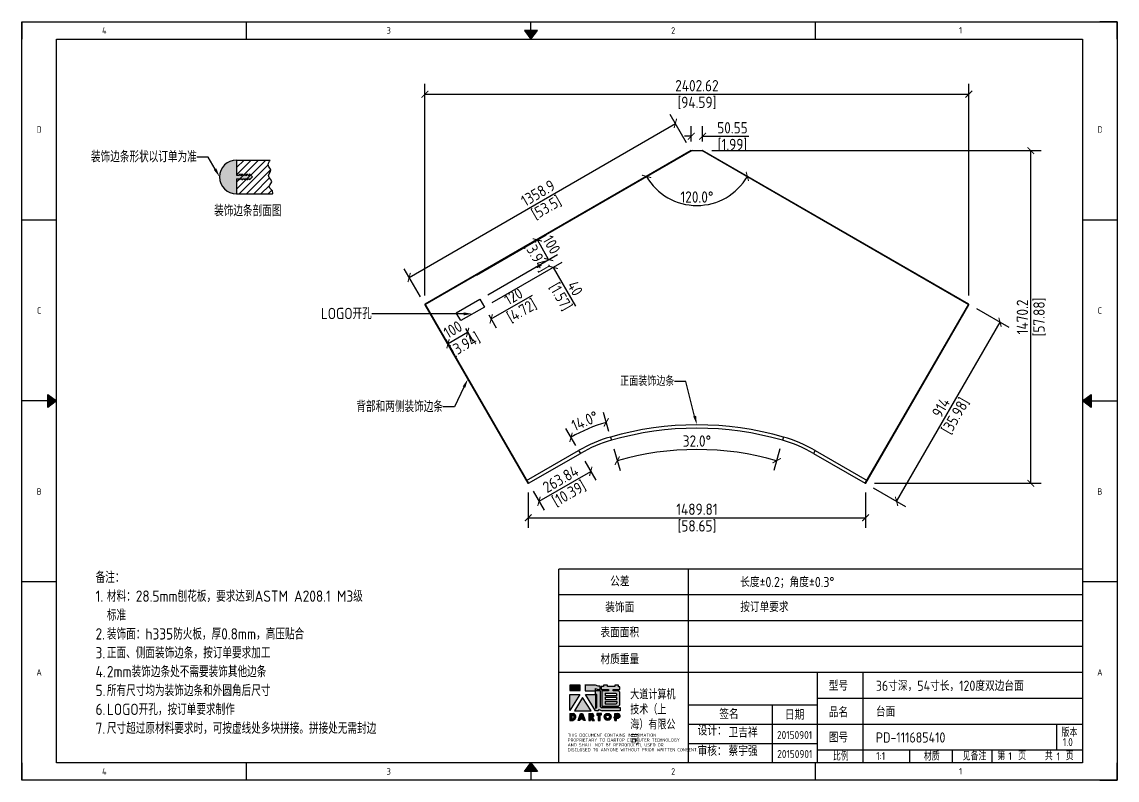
# Model space of a CAD drawing. Header units: millimetres. Extents: x 334 to 23266, y -22310 to 9660.
# Drawn here: x 8689 to 13527, y -5086 to -1735 of the extents above; entities that cross this region are included whole.
import ezdxf
from ezdxf import colors
from ezdxf.entities.mleader import LeaderData, LeaderLine
from ezdxf.enums import TextEntityAlignment as Align
from ezdxf.math import Vec2, Vec3

# ---------------------------------------------------------------- set-up
doc = ezdxf.new("R2010")
doc.units = ezdxf.units.MM
doc.header["$MEASUREMENT"] = 0
doc.layers.get('Defpoints').update_dxf_attribs({"color": 252})
for name, color, linetype in [('DIM', 2, 'Continuous'), ('Remark', 255, 'Continuous'), ('TITLEBLOCK', 255, 'Continuous'), ('WORKSURFACE', 7, 'Continuous')]:
    doc.layers.add(name, color=color, linetype=linetype)
doc.styles.add('Dartop Text Style', font='gbenor.shx', dxfattribs={"bigfont": 'gbcbig.shx'})
doc.dimstyles.new('Dartop DIM Style', dxfattribs={"dimscale": 20, "dimtxt": 2.5, "dimasz": 1.5, "dimexe": 2.25, "dimexo": 2, "dimtad": 1, "dimdsep": 46, "dimtxsty": 'Dartop Text Style', "dimblk": 'ARCHTICK', "dimcen": 0.09, "dimadec": 1, "dimazin": 0, "dimtfac": 1, "dimtofl": 0, "dimtmove": 0, "dimatfit": 1, "dimfxl": 1, "dimtolj": 1, "dimtzin": 0, "dimarcsym": 0})

# ---------------------------------------------------------------- blocks, each defined once
blk = doc.blocks.new('*U5')
at = {"color": 254, "linetype": 'Continuous', "extrusion": (0, 0, -1)}
for points in [[(-17, 0.333), (-16.812, 0.25), (-17, 0.5)], [(-17, 0.333), (-17.188, 0.25), (-16.812, 0.25)], [(-17, 0.333), (-17, 0.5), (-17.188, 0.25)]]:
    blk.add_solid(points, dxfattribs=at)
blk = doc.blocks.new('*U4')
at = {"color": 254, "linetype": 'Continuous', "extrusion": (0, 0, -1)}
for points in [[(-33.167, 11), (-33, 11), (-33.25, 11.188)], [(-33.167, 11), (-33.25, 11.188), (-33.25, 10.812)], [(-33.167, 11), (-33.25, 10.812), (-33, 11)]]:
    blk.add_solid(points, dxfattribs=at)
blk = doc.blocks.new('*U6')
at = {"color": 254, "linetype": 'Continuous'}
for points in [[(17, 21.667), (17.188, 21.75), (16.812, 21.75)], [(17, 21.667), (16.812, 21.75), (17, 21.5)], [(17, 21.667), (17, 21.5), (17.188, 21.75)]]:
    blk.add_solid(points, dxfattribs=at)
blk = doc.blocks.new('*U3')
at = {"color": 254, "linetype": 'Continuous', "extrusion": (0, 0, -1)}
for points in [[(-0.833, 11), (-0.75, 10.812), (-0.75, 11.188)], [(-0.833, 11), (-0.75, 11.188), (-1, 11)], [(-0.833, 11), (-1, 11), (-0.75, 10.812)]]:
    blk.add_solid(points, dxfattribs=at)
blk = doc.blocks.new('dadao')
for p, q in [((48, 19.2), (44.9, 10.4)), ((44.9, 10.4), (51.2, 10.4)), ((51.2, 10.4), (48, 19.2))]:
    blk.add_line(p, q)
for points in [[(41.8, 121.6), (41.8, 143.7), (-0.4, 143.7), (-0.4, 121.6), (41.8, 121.6)], [(104.8, 122), (104.8, 130.3), (114.1, 126.3), (124.2, 126.3), (124.2, 139.6), (115.9, 139.6), (105.1, 143.9), (61.5, 143.9)], [(61.7, 144), (61.7, 121.3), (103.9, 121.3)], [(113.4, 38.7), (105.1, 38.7), (63, 106.5), (103.9, 106.5), (103.9, 120.9), (103.9, 121.3)], [(109.7, 53.6), (109.7, 106.2), (104.3, 106.2), (104.3, 50.4), (106.6, 50.4)], [(144.6, 94.4), (144.6, 84.8), (192, 84.8), (192, 94.1), (144.9, 94.1)], [(120.2, 45), (119.5, 45), (119.5, 44.6)], [(0, 28), (0, 0), (11.8, 0)], [(0.1, 28), (14, 28)], [(7.1, 21.8), (7.1, 6.1), (12, 6.1)], [(7.1, 21.8), (11.4, 21.8)], [(76.8, 28.2), (76.8, 0), (84.1, 0), (84.1, 11.1), (91.6, -0.1), (100.3, -0.1), (91.7, 11.1)], [(76.8, 28.2), (90.6, 28.2)], [(84, 22.7), (84, 15.3), (87.2, 15.3)], [(84, 22.7), (87.3, 22.7)], [(183.7, 0), (183.7, 9.6), (180.6, 9.6), (180.6, 14.9), (183.8, 14.9), (183.8, 28.1), (196.1, 28.1), (196.5, 28.1)], [(183.7, 0), (190.9, 0), (190.9, 9.6), (198.8, 9.6)], [(194.9, 22.3), (190.8, 22.3), (190.8, 15), (194.4, 15)]]:
    blk.add_lwpolyline(points)
blk.add_lwpolyline([(137.1, 144.2), (137.1, 137.9), (128.3, 137.9), (128.3, 126.5), (157.3, 126.5), (157.3, 121.5), (130.3, 121.5), (130.3, 57.5), (194.4, 57.5, 0.414214), (204.4, 67.5), (204.4, 111.3, 0.414214), (194.4, 121.3), (177.5, 121.3), (177.5, 126.3), (204.7, 126.3), (204.7, 137.7), (198.2, 137.7), (198.2, 143.9), (183.3, 143.9), (183.3, 138), (153, 138), (153, 144.2), (137.1, 144.2)], format="xyb", close=True)
for points in [[(-0.3, 106.2), (40.4, 106.2), (-0.3, 39.7), (-0.3, 106.2)], [(51.7, 94.1), (18.4, 39.3), (86.2, 39.3)], [(43.8, 28.2), (51.8, 28.2), (62.6, -0.1), (55, -0.1), (53.2, 5), (42.9, 5), (41.1, 0), (33.6, 0)], [(110, 28.1), (110, 21.9), (116, 21.9), (116, -0.1), (123.2, -0.1), (123.2, 22), (129.2, 22), (129.2, 28.1), (110, 28.1)]]:
    blk.add_lwpolyline(points, close=True)
for points in [[(104.8, 122), (123.4, 122), (123.4, 60, 0.414214), (131.4, 52), (204.8, 52), (204.8, 39.1), (131.7, 39.1)], [(144.3, 110.8), (144.3, 101.8), (192.3, 101.8), (192.3, 105.5, 0.414214), (187.3, 110.5), (144.3, 110.5)], [(144.6, 77), (144.6, 67.5), (187.6, 67.5, 0.414214), (192.6, 72.5), (192.6, 76.4), (144.6, 76.4)]]:
    blk.add_lwpolyline(points, format="xyb")
for radius in [14.5, 7.44]:
    blk.add_circle((154.2, 14.2), radius)
for centre, radius, start, end in [((99.2, 60.7), 12.6, 305.6399, 325.969), ((111.6, 46.7), 8.19, 282.9811, 347.6627), ((136, 61.7), 22.9, 226.7358, 259.3209), ((8.5, 13.9), 8.49, 294.2143, 69.7177), ((9.6, 14.2), 14.4, 278.6604, 72.3203), ((86.4, 19), 3.8, 282.527, 76.7196), ((88.6, 19.4), 8.95, 290.6073, 77.2124), ((193.7, 18.7), 3.8, 280.9891, 72.5513), ((195.7, 18.6), 9.51, 288.8959, 85.2442)]:
    blk.add_arc(centre, radius, start, end)
blk = doc.blocks.new('TitleBlock_Dartop')
for points in [[(2465.7, 419.1), (2420.2, 419.1), (2420.2, 395.3), (2465.7, 395.3)], [(2464.3, 378.7), (2420.3, 378.7), (2420.3, 306.9)], [(2476.5, 365.6), (2440.5, 306.4), (2513.7, 306.4)], [(2560.2, 294.3), (2539.4, 294.3), (2539.4, 287.7), (2545.9, 287.7), (2545.9, 263.9), (2553.7, 263.9), (2553.7, 287.7), (2560.2, 287.7)]]:
    blk.add_hatch(color=256).paths.add_polyline_path(points)
h = blk.add_hatch(color=256)
h.paths.add_polyline_path([(2533.8, 404.6), (2543.9, 400.3), (2554.8, 400.3), (2554.8, 414.7), (2545.8, 414.7), (2534.1, 419.3), (2487.3, 419.3), (2487.3, 395), (2532.8, 395), (2532.8, 394.5), (2532.8, 378.9), (2488.7, 378.9), (2534.1, 305.8), (2543.1, 305.8, 0.279375), (2549.7, 312.2), (2549.7, 312.5), (2550.5, 312.5, 0.143145), (2562.9, 306.2), (2641.8, 306.2), (2641.8, 320.1), (2562.5, 320.1, -0.414214), (2553.9, 328.7), (2553.9, 395.7), (2533.8, 395.7)])
h.paths.add_polyline_path([(2533.3, 378.6), (2539.1, 378.6), (2539.1, 321.8, -0.088936), (2535.7, 318.4), (2533.3, 318.4)], flags=16)
h = blk.add_hatch(color=256)
h.paths.add_polyline_path([(2641.7, 412.7), (2634.7, 412.7), (2634.7, 419.4), (2618.6, 419.4), (2618.6, 413), (2585.8, 413), (2585.8, 419.7), (2568.6, 419.7), (2568.6, 412.9), (2559.2, 412.9), (2559.2, 400.6), (2590.5, 400.6), (2590.5, 395.1), (2561.3, 395.1), (2561.3, 326.1), (2630.6, 326.1, 0.414214), (2641.4, 336.9), (2641.4, 384.2, 0.414214), (2630.6, 395), (2612.3, 395), (2612.3, 400.3), (2641.7, 400.3)])
h.paths.add_polyline_path([(2622.9, 383.3, -0.414214), (2628.3, 377.9), (2628.3, 373.9), (2576.5, 373.9), (2576.5, 383.3)], flags=16)
h.paths.add_polyline_path([(2628, 365.5), (2628, 355.5), (2576.8, 355.5), (2576.8, 365.5)], flags=16)
h.paths.add_polyline_path([(2628.7, 346.5), (2628.7, 342.2, -0.414214), (2623.3, 336.8), (2576.8, 336.8), (2576.8, 346.5)], flags=16)
h = blk.add_hatch(color=256)
h.paths.add_polyline_path([(2435.7, 294.1), (2420.6, 294.1), (2420.6, 264), (2433.3, 264, 0.793016)])
h.paths.add_polyline_path([(2433.6, 270.6), (2428.3, 270.6), (2428.3, 287.5), (2433, 287.5, -0.671361)], flags=16)
h = blk.add_hatch(color=256)
h.paths.add_polyline_path([(2476.6, 294.4), (2468, 294.4), (2456.9, 263.9), (2465.1, 263.9), (2467, 269.3), (2478, 269.3), (2480, 263.9), (2488.2, 263.9)])
h.paths.add_polyline_path([(2475.9, 275.1), (2469.1, 275.1), (2472.4, 284.7)], flags=16)
h = blk.add_hatch(color=256)
h.paths.add_polyline_path([(2518.4, 294.4), (2503.6, 294.4), (2503.6, 263.9), (2511.4, 263.9), (2511.4, 276), (2519.5, 263.8), (2529, 263.8), (2519.7, 275.9, 0.744055)])
h.paths.add_polyline_path([(2511.4, 280.5), (2511.4, 288.5), (2514.9, 288.5, -0.796809), (2514.8, 280.5)], flags=16)
h = blk.add_hatch(color=256)
h.paths.add_polyline_path([(2571.5, 279.3, 1), (2602.8, 279.3, 1)])
h.paths.add_polyline_path([(2595.2, 279.3, -1), (2579.1, 279.3, -1)], flags=16)
h = blk.add_hatch(color=256)
h.paths.add_polyline_path([(2632.8, 294.3), (2632.3, 294.3), (2619.1, 294.3), (2619.1, 280.1), (2615.6, 280.1), (2615.6, 274.3), (2619.1, 274.3), (2619.1, 264), (2626.8, 264), (2626.8, 274.4), (2635.3, 274.4, 0.812304)])
h.paths.add_polyline_path([(2626.7, 280.1), (2626.7, 288.1), (2631.1, 288.1, -0.778213), (2630.6, 280.1)], flags=16)
for p, q in [((0, 3350.4), (4761.2, 3350.4)), ((0, 3350.4), (0, 3274.2)), ((992.1, 3274.2), (992.1, 3350.4)), ((2248.5, 3312.3), (2248.5, 3350.4)), ((3504.9, 3274.2), (3504.9, 3350.4)), ((4837.4, 3350.4), (4761.2, 3350.4)), ((4837.4, 3274.2), (4837.4, 3350.4)), ((0, 76.1), (0, 3274.2)), ((152.3, 76.1), (152.3, 3274.2)), ((152.3, 3274.2), (4685.1, 3274.2)), ((4685.1, 3274.2), (4685.1, 76.1)), ((4837.4, 3274.2), (4837.4, 76.1)), ((152.3, 2474.7), (0, 2474.7)), ((4837.4, 2474.7), (4685.1, 2474.7)), ((114.2, 1675.2), (0, 1675.2)), ((4723.2, 1675.2), (4837.4, 1675.2)), ((2372.2, 76.1), (2372.2, 932.8)), ((4685.1, 932.8), (2372.2, 932.8)), ((2943.3, 932.8), (2943.3, 76.1)), ((152.3, 875.7), (0, 875.7)), ((4837.4, 875.7), (4685.1, 875.7)), ((4685.1, 818.6), (2372.2, 818.6)), ((4685.1, 704.3), (2372.2, 704.3)), ((4685.1, 590.1), (2372.2, 590.1)), ((4685.1, 475.9), (2372.2, 475.9)), ((3514.4, 76.1), (3514.4, 475.9)), ((3715.3, 133.3), (3715.3, 475.9)), ((3514.4, 361.7), (4685.1, 361.7)), ((2943.3, 333.1), (3514.4, 333.1)), ((3314.5, 333.1), (3314.5, 76.1)), ((2943.3, 247.5), (4685.1, 247.5)), ((4570.9, 133.3), (4570.9, 247.5)), ((2943.3, 161.8), (3514.4, 161.8)), ((3514.4, 133.3), (4685.1, 133.3)), ((3715.3, 76.1), (3715.3, 133.3)), ((3922.4, 76.1), (3922.4, 133.3)), ((4110.6, 76.1), (4110.6, 133.3)), ((4285.3, 76.1), (4285.3, 133.3)), ((0, 76.1), (0, 0)), ((4685.1, 76.1), (152.3, 76.1)), ((992.1, 0), (992.1, 76.1)), ((3504.9, 0), (3504.9, 76.1)), ((4837.4, 0), (4837.4, 76.1)), ((4761.2, 0), (0, 0)), ((2248.5, 38.1), (2248.5, 0)), ((4761.2, 0), (4837.4, 0))]:
    blk.add_line(p, q)
for points in [[(0, 3350.4), (4837.4, 3350.4), (4837.4, 0), (0, 0)], [(2248.5, 3274.2), (2277, 3312.3), (2219.9, 3312.3), (2248.5, 3274.2)], [(152.3, 1675.2), (114.2, 1646.6), (114.2, 1703.7), (152.3, 1675.2)], [(4685.1, 1675.2), (4723.2, 1703.7), (4723.2, 1646.6), (4685.1, 1675.2)], [(2248.5, 76.1), (2277, 38.1), (2219.9, 38.1), (2248.5, 76.1)]]:
    blk.add_lwpolyline(points, close=True)
for name, p, xscale, yscale, zscale in [('*U6', (-340.4, 0), 152.2888407109637, 152.2888407109637, 152.2888407109637), ('*U3', (0, 0), 152.2888407109637, 152.2888407109637, 152.2888407109637), ('*U4', (-340.4, 0), 152.2888407109637, 152.2888407109637, 152.2888407109637), ('dadao', (2420.6, 264), 1.079866324957078, 1.079866324957078, 1.079866324957078), ('*U5', (-340.4, 0), 152.2888407109637, 152.2888407109637, 152.2888407109637)]:
    blk.add_blockref(name, p, dxfattribs=dict(xscale=xscale, yscale=yscale, zscale=zscale))
at = {"style": 'Dartop Text Style'}
for s, height, p in [('4', 28.6, (363.9, 3312.3)), ('3', 28.6, (1620.3, 3312.3)), ('2', 28.6, (2876.7, 3312.3)), ('1', 28.6, (4146.1, 3313.2)), ('D', 28.6, (76.1, 2874.5)), ('D', 28.6, (4761.2, 2874.5)), ('C', 28.6, (76.1, 2074.9)), ('C', 28.6, (4761.2, 2074.9)), ('B', 28.6, (76.1, 1275.4)), ('B', 28.6, (4761.2, 1275.4)), ('公差', 45, (2640.8, 878.3)), ('装饰面', 45, (2640.8, 764.4)), ('表面面积', 45, (2640.8, 652.7)), ('材质重量', 45, (2640.8, 534.5)), ('A', 28.6, (76.1, 475.9)), ('A', 28.6, (4761.2, 475.9)), ('型号', 45, (3606.7, 417.8)), ('签名', 45, (3123.1, 292.2)), ('日期', 45, (3413, 289.3)), ('品名', 45, (3606.7, 300.5)), ('图号', 45, (3606.7, 188.9)), ('版本', 35, (4626.9, 209.6)), ('比例', 35, (3617, 104.1)), ('材质', 35, (4018.6, 104.1)), ('第   页', 35, (4372, 106.5)), ('共   页', 35, (4581.8, 105.6)), ('4', 28.6, (363.9, 38.1)), ('3', 28.6, (1620.3, 38.1)), ('2', 28.6, (2876.7, 38.1)), ('1', 28.6, (4146.1, 39))]:
    blk.add_text(s, height=height, dxfattribs=at).set_placement(p, align=Align.MIDDLE_CENTER)
for s, height, p in [('设计：', 45, (2984.8, 197)), ('THIS DOCUMENT CONTAINS INFORMATION', 14.277, (2410.7, 191.4)), ('AND SHALL NOT BE REPRODUCED, USED OR', 14.277, (2410.7, 148.5)), ('PROPRIETARY TO DARTOP COMPUTER TECHNOLOGY', 14.277, (2410.7, 169.9)), ('审核：', 45, (2984.4, 107)), ('DISCLOSED TO ANYONE WITHOUT PRIOR WRITTEN CONSENT.', 14.277, (2410.7, 127.1))]:
    blk.add_text(s, height=height, dxfattribs=at).set_placement(p)
at = {"insert": (2686.8, 397.4), "char_height": 40, "attachment_point": 1, "style": 'Dartop Text Style'}
blk.add_mtext_dynamic_manual_height_columns('大道计算机技术（上海）有限公司', width=235.338, gutter_width=1, heights=[0], dxfattribs=at)
at = {"style": 'Dartop Text Style'}
for tag, p, height in [('#公差', (3172.6, 852.9), 45), ('#装饰面', (3172.6, 743), 45), ('#表面面积', (3172.6, 626.8), 45), ('#材质重量', (3172.6, 506), 45), ('#型号', (3771.8, 394.4), 45), ('#品名', (3771.8, 280.3), 45), ('#设计', (3121.2, 188.5), 45), ('#图号', (3771.8, 165.8), 45), ('#审核', (3121.2, 106.9), 45), ('#版本', (4597.7, 150.5), 35), ('#比例', (3773.4, 89), 35), ('#材质', (4155.2, 87.2), 35), ('#INDEX', (4357.4, 88.3), 35), ('#PAGE', (4569.8, 86.7), 35)]:
    blk.add_attdef(tag, p, '', height=height, dxfattribs=at)
for tag, p in [('#设计日期', (3412.9, 181.7)), ('#审核日期', (3413.8, 97.7))]:
    blk.add_attdef(tag, text='', height=35, dxfattribs=at).set_placement(p, align=Align.CENTER)
blk = doc.blocks.new('Remark')
at = {"insert": (9.8, -11.6), "char_height": 50, "attachment_point": 1, "style": 'Dartop Text Style'}
blk.add_mtext_dynamic_manual_height_columns('备注：\\P\\pi-50,l50,t50;1.^I材料：28.5mm刨花板，要求达到ASTM A208.1 M3级标准\\P2.^I装饰面：h335防火板，厚0.8mm，高压贴合\\P3.^I正面、侧面装饰边条，按订单要求加工\\P4.^I2mm装饰边条处不需要装饰其他边条\\P5.^I所有尺寸均为装饰边条和外圆角后尺寸\\P6.^ILOGO开孔，按订单要求制作\\P7.^I尺寸超过原材料要求时，可按虚线处多块拼接。拼接处无需封边', width=1204.087, gutter_width=1, heights=[0], dxfattribs=at)
blk = doc.blocks.new('_ArchTick')
at = {"color": 0, "linetype": 'ByBlock', "const_width": 0.15}
blk.add_lwpolyline([(-0.5, -0.5), (0.5, 0.5)], dxfattribs=at)
blk = doc.blocks.new('*D167')
at = {"layer": 'Defpoints', "color": 0, "transparency": 16777216}
for p in [(12872, -2054.8), (10469.4, -2983.8), (12872, -2983.8)]:
    blk.add_point(p, dxfattribs=at)
at = {"layer": 'DIM', "color": 0, "lineweight": -2, "transparency": 16777216}
for p, q in [((10469.4, -2943.8), (10469.4, -2009.8)), ((12872, -2943.8), (12872, -2009.8)), ((10469.4, -2054.8), (12872, -2054.8))]:
    blk.add_line(p, q, dxfattribs=at)
at = {"layer": 'DIM', "color": 0, "lineweight": -2, "transparency": 16777216, "xscale": 30, "yscale": 30, "zscale": 30, "rotation": 180}
blk.add_blockref('_ArchTick', (10469.4, -2054.8), dxfattribs=at)
at = {"layer": 'DIM', "color": 0, "lineweight": -2, "transparency": 16777216, "xscale": 30, "yscale": 30, "zscale": 30}
blk.add_blockref('_ArchTick', (12872, -2054.8), dxfattribs=at)
at = {"layer": 'DIM', "color": 0, "transparency": 16777216, "char_height": 50, "attachment_point": 5, "style": 'Dartop Text Style'}
for s, insert in [('\\A1;2402.62', (11670.7, -2017.3)), ('\\A1;[94.59]', (11670.7, -2093.4))]:
    blk.add_mtext(s, dxfattribs=dict(at, insert=insert))
blk = doc.blocks.new('*D168')
at = {"layer": 'Defpoints', "color": 0, "transparency": 16777216}
for p in [(11575.6, -2183.7), (11645.5, -2304.2), (10469.6, -2985.3)]:
    blk.add_point(p, dxfattribs=at)
at = {"layer": 'DIM', "color": 0, "lineweight": -2, "transparency": 16777216}
for p, q in [((11625.4, -2269.5), (11553.1, -2144.7)), ((10399.8, -2864.8), (11575.6, -2183.7)), ((10449.6, -2950.7), (10377.2, -2825.9))]:
    blk.add_line(p, q, dxfattribs=at)
at = {"layer": 'DIM', "color": 0, "lineweight": -2, "transparency": 16777216, "xscale": 30, "yscale": 30, "zscale": 30}
for p, rotation in [((11575.6, -2183.7), 30.08460492132359), ((10399.8, -2864.8), 210.0846049213236)]:
    blk.add_blockref('_ArchTick', p, dxfattribs=dict(at, rotation=rotation))
at = {"layer": 'DIM', "color": 0, "transparency": 16777216, "char_height": 50, "attachment_point": 5, "rotation": 30.0846, "style": 'Dartop Text Style'}
for s, insert in [('\\A1;1358.9', (10968.9, -2491.8)), ('\\A1;[53.5]', (11007, -2557.6))]:
    blk.add_mtext(s, dxfattribs=dict(at, insert=insert))
blk = doc.blocks.new('*D169')
at = {"layer": 'Defpoints', "color": 0, "transparency": 16777216}
for p in [(11696, -2240.8), (11645.5, -2304.2), (11696, -2304.2)]:
    blk.add_point(p, dxfattribs=at)
at = {"layer": 'DIM', "color": 0, "lineweight": -2, "transparency": 16777216}
for p, q in [((11645.5, -2264.2), (11645.5, -2195.8)), ((11696, -2264.2), (11696, -2195.8)), ((11645.5, -2240.8), (11615.5, -2240.8)), ((11696, -2240.8), (11899.4, -2240.8))]:
    blk.add_line(p, q, dxfattribs=at)
at = {"layer": 'DIM', "color": 0, "lineweight": -2, "transparency": 16777216, "xscale": 30, "yscale": 30, "zscale": 30}
blk.add_blockref('_ArchTick', (11645.5, -2240.8), dxfattribs=at)
at = {"layer": 'DIM', "color": 0, "lineweight": -2, "transparency": 16777216, "xscale": 30, "yscale": 30, "zscale": 30, "rotation": 180}
blk.add_blockref('_ArchTick', (11696, -2240.8), dxfattribs=at)
at = {"layer": 'DIM', "color": 0, "transparency": 16777216, "char_height": 50, "attachment_point": 5, "style": 'Dartop Text Style'}
for s, insert in [('\\A1;50.55', (11827.7, -2203.3)), ('\\A1;[1.99]', (11827.7, -2279.4))]:
    blk.add_mtext(s, dxfattribs=dict(at, insert=insert))
blk = doc.blocks.new('*D170')
at = {"layer": 'Defpoints', "color": 0, "transparency": 16777216}
for p in [(11645.5, -2304.2), (11696, -2304.2), (11582.7, -2531.3), (10470.3, -2982.6), (12871.1, -2982.6)]:
    blk.add_point(p, dxfattribs=at)
at = {"layer": 'DIM', "color": 0, "lineweight": -2, "transparency": 16777216}
blk.add_arc((11670.7, -2289.6), 257.2, 210, 330, dxfattribs=at)
at = {"layer": 'DIM', "color": 0, "lineweight": -2, "transparency": 16777216, "xscale": 30, "yscale": 30, "zscale": 30}
for p, rotation in [((11448, -2418.2), 119.9999999999831), ((11893.5, -2418.2), 59.99999999996333)]:
    blk.add_blockref('_ArchTick', p, dxfattribs=dict(at, rotation=rotation))
at = {"layer": 'DIM', "color": 0, "transparency": 16777216, "insert": (11670.7, -2509.3), "char_height": 50, "attachment_point": 5, "style": 'Dartop Text Style'}
blk.add_mtext('\\A1;120.0°', dxfattribs=at)
blk = doc.blocks.new('*D171')
at = {"layer": 'Defpoints', "color": 0, "transparency": 16777216}
for p in [(12871.1, -2982.6), (13009.6, -3062.6), (12414.1, -3774.2)]:
    blk.add_point(p, dxfattribs=at)
at = {"layer": 'DIM', "color": 0, "lineweight": -2, "transparency": 16777216}
for p, q in [((12905.7, -3002.6), (13048.6, -3085.1)), ((12552.6, -3854.1), (13009.6, -3062.6)), ((12448.8, -3794.2), (12591.6, -3876.6))]:
    blk.add_line(p, q, dxfattribs=at)
at = {"layer": 'DIM', "color": 0, "lineweight": -2, "transparency": 16777216, "xscale": 30, "yscale": 30, "zscale": 30}
for p, rotation in [((13009.6, -3062.6), 60.00041373382464), ((12552.6, -3854.1), 240.0004137338246)]:
    blk.add_blockref('_ArchTick', p, dxfattribs=dict(at, rotation=rotation))
at = {"layer": 'DIM', "color": 0, "transparency": 16777216, "char_height": 50, "attachment_point": 5, "rotation": 60.0004, "style": 'Dartop Text Style'}
for s, insert in [('\\A1;914', (12748.6, -3439.6)), ('\\A1;[35.98]', (12814.5, -3477.6))]:
    blk.add_mtext(s, dxfattribs=dict(at, insert=insert))
blk = doc.blocks.new('*D172')
at = {"layer": 'Defpoints', "color": 0, "transparency": 16777216}
for p in [(11696, -2304.2), (13145.8, -2304.2), (12415.6, -3774.4)]:
    blk.add_point(p, dxfattribs=at)
at = {"layer": 'DIM', "color": 0, "lineweight": -2, "transparency": 16777216}
for p, q in [((11736, -2304.2), (13190.8, -2304.2)), ((13145.8, -3774.4), (13145.8, -2304.2)), ((12455.6, -3774.4), (13190.8, -3774.4))]:
    blk.add_line(p, q, dxfattribs=at)
at = {"layer": 'DIM', "color": 0, "lineweight": -2, "transparency": 16777216, "xscale": 30, "yscale": 30, "zscale": 30}
for p, rotation in [((13145.8, -2304.2), 90), ((13145.8, -3774.4), 270)]:
    blk.add_blockref('_ArchTick', p, dxfattribs=dict(at, rotation=rotation))
at = {"layer": 'DIM', "color": 0, "transparency": 16777216, "char_height": 50, "attachment_point": 5, "rotation": 90, "style": 'Dartop Text Style'}
for s, insert in [('\\A1;1470.2', (13108.3, -3039.3)), ('\\A1;[57.88]', (13184.3, -3039.3))]:
    blk.add_mtext(s, dxfattribs=dict(at, insert=insert))
blk = doc.blocks.new('*D173')
at = {"layer": 'Defpoints', "color": 0, "transparency": 16777216}
for p in [(10628, -3055.6), (10541.4, -3105.6), (10571.4, -3157.7)]:
    blk.add_point(p, dxfattribs=at)
at = {"layer": 'DIM', "color": 0, "lineweight": -2, "transparency": 16777216}
for p, q in [((10648, -3090.2), (10680.5, -3146.7)), ((10561.4, -3140.2), (10593.9, -3196.7)), ((10658, -3107.7), (10571.4, -3157.7))]:
    blk.add_line(p, q, dxfattribs=at)
at = {"layer": 'DIM', "color": 0, "lineweight": -2, "transparency": 16777216, "xscale": 30, "yscale": 30, "zscale": 30}
for p, rotation in [((10658, -3107.7), 30.00000000003235), ((10571.4, -3157.7), 210.0000000000324)]:
    blk.add_blockref('_ArchTick', p, dxfattribs=dict(at, rotation=rotation))
at = {"layer": 'DIM', "color": 0, "transparency": 16777216, "insert": (10614.7, -3132.7), "char_height": 50, "attachment_point": 5, "rotation": 30, "style": 'Dartop Text Style'}
blk.add_mtext('\\A1;100\\P [3.94]', dxfattribs=at)
blk = doc.blocks.new('*D174')
at = {"layer": 'Defpoints', "color": 0, "transparency": 16777216}
for p in [(10731.9, -2995.6), (10628, -3055.6), (10762, -3047.7)]:
    blk.add_point(p, dxfattribs=at)
at = {"layer": 'DIM', "color": 0, "lineweight": -2, "transparency": 16777216}
for p, q in [((10762, -3047.7), (10943.8, -2942.7)), ((10751.9, -3030.2), (10784.5, -3086.7)), ((10648, -3090.2), (10680.5, -3146.7)), ((10658, -3107.7), (10632.1, -3122.7))]:
    blk.add_line(p, q, dxfattribs=at)
at = {"layer": 'DIM', "color": 0, "lineweight": -2, "transparency": 16777216, "xscale": 30, "yscale": 30, "zscale": 30}
for p, rotation in [((10762, -3047.7), 209.9999999999936), ((10658, -3107.7), 29.99999999999365)]:
    blk.add_blockref('_ArchTick', p, dxfattribs=dict(at, rotation=rotation))
at = {"layer": 'DIM', "color": 0, "transparency": 16777216, "char_height": 50, "attachment_point": 5, "rotation": 30, "style": 'Dartop Text Style'}
for s, insert in [('\\A1;120', (10860.1, -2947.7)), ('\\A1;[4.72]', (10898.2, -3013.6))]:
    blk.add_mtext(s, dxfattribs=dict(at, insert=insert))
blk = doc.blocks.new('*D175')
at = {"layer": 'Defpoints', "color": 0, "transparency": 16777216}
for p in [(11035.9, -2820), (10711.9, -2960.9), (10731.9, -2995.6)]:
    blk.add_point(p, dxfattribs=at)
at = {"layer": 'DIM', "color": 0, "lineweight": -2, "transparency": 16777216}
for p, q in [((10746.5, -2940.9), (11054.9, -2762.9)), ((10766.5, -2975.6), (11074.9, -2797.5)), ((11015.9, -2785.4), (11000.9, -2759.4)), ((11035.9, -2820), (11134.7, -2991.1))]:
    blk.add_line(p, q, dxfattribs=at)
at = {"layer": 'DIM', "color": 0, "lineweight": -2, "transparency": 16777216, "xscale": 30, "yscale": 30, "zscale": 30}
for p, rotation in [((11015.9, -2785.4), 299.9999999999941), ((11035.9, -2820), 119.9999999999941)]:
    blk.add_blockref('_ArchTick', p, dxfattribs=dict(at, rotation=rotation))
at = {"layer": 'DIM', "color": 0, "transparency": 16777216, "char_height": 50, "attachment_point": 5, "rotation": 300, "style": 'Dartop Text Style'}
for s, insert in [('\\A1;[1.57]', (11066.9, -2950.8)), ('\\A1;40', (11132.8, -2912.8))]:
    blk.add_mtext(s, dxfattribs=dict(at, insert=insert))
blk = doc.blocks.new('*D176')
at = {"layer": 'Defpoints', "color": 0, "transparency": 16777216}
for p in [(10965.9, -2698.8), (10661.9, -2874.3), (10711.9, -2960.9)]:
    blk.add_point(p, dxfattribs=at)
at = {"layer": 'DIM', "color": 0, "lineweight": -2, "transparency": 16777216}
for p, q in [((10696.5, -2854.3), (11004.9, -2676.3)), ((11015.9, -2785.4), (10965.9, -2698.8)), ((10746.5, -2940.9), (11054.9, -2762.9))]:
    blk.add_line(p, q, dxfattribs=at)
at = {"layer": 'DIM', "color": 0, "lineweight": -2, "transparency": 16777216, "xscale": 30, "yscale": 30, "zscale": 30}
for p, rotation in [((10965.9, -2698.8), 119.9999999999852), ((11015.9, -2785.4), 299.9999999999852)]:
    blk.add_blockref('_ArchTick', p, dxfattribs=dict(at, rotation=rotation))
at = {"layer": 'DIM', "color": 0, "transparency": 16777216, "insert": (10990.9, -2742.1), "char_height": 50, "attachment_point": 5, "rotation": 300, "style": 'Dartop Text Style'}
blk.add_mtext('\\A1;100\\P [3.94]', dxfattribs=at)
blk = doc.blocks.new('*D177')
at = {"layer": 'Defpoints', "color": 0, "transparency": 16777216}
for p in [(11155.8, -3642.2), (11201.8, -3721.8), (10927.3, -3774.2)]:
    blk.add_point(p, dxfattribs=at)
at = {"layer": 'DIM', "color": 0, "lineweight": -2, "transparency": 16777216}
for p, q in [((10973.3, -3853.7), (11201.8, -3721.8)), ((11175.8, -3676.9), (11224.3, -3760.7)), ((10947.3, -3808.8), (10995.8, -3892.7))]:
    blk.add_line(p, q, dxfattribs=at)
at = {"layer": 'DIM', "color": 0, "lineweight": -2, "transparency": 16777216, "xscale": 30, "yscale": 30, "zscale": 30}
for p, rotation in [((11201.8, -3721.8), 29.99999999979731), ((10973.3, -3853.7), 209.9999999997973)]:
    blk.add_blockref('_ArchTick', p, dxfattribs=dict(at, rotation=rotation))
at = {"layer": 'DIM', "color": 0, "transparency": 16777216, "char_height": 50, "attachment_point": 5, "rotation": 30, "style": 'Dartop Text Style'}
for s, insert in [('\\A1;263.84', (11068.8, -3755.2)), ('\\A1;[10.39]', (11106.8, -3821.1))]:
    blk.add_mtext(s, dxfattribs=dict(at, insert=insert))
blk = doc.blocks.new('*D178')
at = {"layer": 'Defpoints', "color": 0, "transparency": 16777216}
for p in [(11216.6, -3522.8), (11292.8, -3584.1), (11155.8, -3642.2), (11460.8, -4170.5)]:
    blk.add_point(p, dxfattribs=at)
at = {"layer": 'DIM', "color": 0, "lineweight": -2, "transparency": 16777216}
for p, q in [((11281.8, -3545.6), (11257.8, -3461.8)), ((11135.8, -3607.6), (11092.2, -3532.1))]:
    blk.add_line(p, q, dxfattribs=at)
blk.add_arc((11460.8, -4170.5), 692.2, 105.9883, 120, dxfattribs=at)
at = {"layer": 'DIM', "color": 0, "lineweight": -2, "transparency": 16777216, "xscale": 30, "yscale": 30, "zscale": 30}
for p, rotation in [((11270.2, -3505.1), 15.98830675342758), ((11114.7, -3571), 210.0000000000009)]:
    blk.add_blockref('_ArchTick', p, dxfattribs=dict(at, rotation=rotation))
at = {"layer": 'DIM', "color": 0, "transparency": 16777216, "insert": (11175.8, -3498.8), "char_height": 50, "attachment_point": 5, "rotation": 22.9942, "style": 'Dartop Text Style'}
blk.add_mtext('\\A1;14.0°', dxfattribs=at)
blk = doc.blocks.new('*D179')
at = {"layer": 'Defpoints', "color": 0, "transparency": 16777216}
for p in [(11292.8, -3584.1), (12048.6, -3584.1), (11789.4, -3630.5), (11670.7, -4903)]:
    blk.add_point(p, dxfattribs=at)
at = {"layer": 'DIM', "color": 0, "lineweight": -2, "transparency": 16777216}
for p, q in [((11303.8, -3622.6), (11331.1, -3717.7)), ((12037.6, -3622.6), (12010.4, -3717.7))]:
    blk.add_line(p, q, dxfattribs=at)
blk.add_arc((11670.7, -4903), 1278, 74.0117, 105.9883, dxfattribs=at)
at = {"layer": 'DIM', "color": 0, "lineweight": -2, "transparency": 16777216, "xscale": 30, "yscale": 30, "zscale": 30}
for p, rotation in [((11318.7, -3674.4), 195.9883067534278), ((12022.8, -3674.4), 344.0116932465722)]:
    blk.add_blockref('_ArchTick', p, dxfattribs=dict(at, rotation=rotation))
at = {"layer": 'DIM', "color": 0, "transparency": 16777216, "insert": (11670.7, -3587.5), "char_height": 50, "attachment_point": 5, "style": 'Dartop Text Style'}
blk.add_mtext('\\A1;32.0°', dxfattribs=at)
blk = doc.blocks.new('*D180')
at = {"layer": 'Defpoints', "color": 0, "transparency": 16777216}
for p in [(10925.8, -3774.4), (12415.6, -3774.4), (12415.6, -3926.5)]:
    blk.add_point(p, dxfattribs=at)
at = {"layer": 'DIM', "color": 0, "lineweight": -2, "transparency": 16777216}
for p, q in [((10925.8, -3814.4), (10925.8, -3971.5)), ((12415.6, -3814.4), (12415.6, -3971.5)), ((10925.8, -3926.5), (12415.6, -3926.5))]:
    blk.add_line(p, q, dxfattribs=at)
at = {"layer": 'DIM', "color": 0, "lineweight": -2, "transparency": 16777216, "xscale": 30, "yscale": 30, "zscale": 30, "rotation": 180}
blk.add_blockref('_ArchTick', (10925.8, -3926.5), dxfattribs=at)
at = {"layer": 'DIM', "color": 0, "lineweight": -2, "transparency": 16777216, "xscale": 30, "yscale": 30, "zscale": 30}
blk.add_blockref('_ArchTick', (12415.6, -3926.5), dxfattribs=at)
at = {"layer": 'DIM', "color": 0, "transparency": 16777216, "char_height": 50, "attachment_point": 5, "style": 'Dartop Text Style'}
for s, insert in [('\\A1;1489.81', (11670.7, -3889)), ('\\A1;[58.65]', (11670.7, -3965.1))]:
    blk.add_mtext(s, dxfattribs=dict(at, insert=insert))
blk = doc.blocks.new('Border')
h = blk.add_hatch(color=256)
edge = h.paths.add_edge_path()
edge.add_line((92.4, -8.2), (98.5, -8.2))
edge.add_line((98.5, -8.2), (98.5, -13.2))
edge.add_line((98.5, -13.2), (103.5, -8.2))
edge.add_line((103.5, -8.2), (109.6, -8.2))
edge.add_line((109.6, -8.2), (109.6, -13.2))
edge.add_line((109.6, -13.2), (114.6, -8.2))
edge.add_line((114.6, -8.2), (120.7, -8.2))
edge.add_line((120.7, -8.2), (120.7, -13.2))
edge.add_line((120.7, -13.2), (125.7, -8.2))
edge.add_line((125.7, -8.2), (131.8, -8.2))
edge.add_line((131.8, -8.2), (131.8, -13.2))
edge.add_line((131.8, -13.2), (145.1, 0))
edge.add_line((131.8, 13.2), (145.1, 0))
edge.add_line((131.8, 8.2), (131.8, 13.2))
edge.add_line((125.7, 8.2), (131.8, 8.2))
edge.add_line((120.7, 13.2), (125.7, 8.2))
edge.add_line((120.7, 8.2), (120.7, 13.2))
edge.add_line((114.6, 8.2), (120.7, 8.2))
edge.add_line((109.6, 13.2), (114.6, 8.2))
edge.add_line((109.6, 8.2), (109.6, 13.2))
edge.add_line((103.5, 8.2), (109.6, 8.2))
edge.add_line((98.5, 13.2), (103.5, 8.2))
edge.add_line((98.5, 8.2), (98.5, 13.2))
edge.add_line((92.4, 8.2), (98.5, 8.2))
edge.add_line((87.4, 13.2), (92.4, 8.2))
edge.add_line((87.4, 8.2), (87.4, 13.2))
edge.add_line((74.8, 8.2), (87.4, 8.2))
edge.add_line((74.8, 74.8), (74.8, 8.2))
edge.add_arc((74.8, 0), 74.8, 90, 270)
edge.add_line((74.8, -8.2), (74.8, -74.8))
edge.add_line((74.8, -8.2), (87.4, -8.2))
edge.add_line((87.4, -8.2), (87.4, -13.2))
edge.add_line((87.4, -13.2), (92.4, -8.2))
for p, q in [((74.8, 41.5), (108.1, 74.8)), ((74.8, 9.5), (140.1, 74.8)), ((74.8, -22.5), (172.1, 74.8)), ((74.8, -54.5), (204.1, 74.8)), ((74.8, 74.8), (74.8, 8.2)), ((74.8, 74.8), (223.2, 74.8)), ((86.6, -74.8), (214.3, 52.9)), ((214.2, 53), (215.8, 61)), ((218.1, 45.1), (214.2, 53)), ((215.8, 61), (220.5, 69.1)), ((220.5, 69.1), (223.2, 74.8)), ((74.8, 8.2), (87.4, 8.2)), ((87.4, 8.2), (87.4, 13.2)), ((87.4, 13.2), (92.4, 8.2)), ((92.4, 8.2), (98.5, 8.2)), ((98.5, 8.2), (98.5, 13.2)), ((98.5, 13.2), (103.5, 8.2)), ((103.5, 8.2), (109.6, 8.2)), ((109.6, 8.2), (109.6, 13.2)), ((109.6, 13.2), (114.6, 8.2)), ((114.6, 8.2), (120.7, 8.2)), ((118.6, -74.8), (225.7, 32.3)), ((120.7, 8.2), (120.7, 13.2)), ((120.7, 13.2), (125.7, 8.2)), ((125.7, 8.2), (131.8, 8.2)), ((131.8, 8.2), (131.8, 13.2)), ((131.8, 13.2), (145.1, 0)), ((131.8, -13.2), (145.1, 0)), ((215.8, 6.5), (218.7, 14.1)), ((219.6, -2.7), (215.8, 6.5)), ((223.9, 37.3), (218.1, 45.1)), ((218.7, 14.1), (223.9, 21.8)), ((226.8, 29.4), (223.9, 37.3)), ((223.9, 21.8), (226.8, 29.4)), ((74.8, -8.2), (74.8, -74.8)), ((74.8, -8.2), (87.4, -8.2)), ((87.4, -13.2), (92.4, -8.2)), ((87.4, -8.2), (87.4, -13.2)), ((92.4, -8.2), (98.5, -8.2)), ((98.5, -13.2), (103.5, -8.2)), ((98.5, -8.2), (98.5, -13.2)), ((103.5, -8.2), (109.6, -8.2)), ((109.6, -13.2), (114.6, -8.2)), ((109.6, -8.2), (109.6, -13.2)), ((114.6, -8.2), (120.7, -8.2)), ((120.7, -13.2), (125.7, -8.2)), ((120.7, -8.2), (120.7, -13.2)), ((125.7, -8.2), (131.8, -8.2)), ((131.8, -8.2), (131.8, -13.2)), ((150.6, -74.8), (221, -4.5)), ((182.7, -74.8), (220.5, -37)), ((218.2, -42.3), (221.1, -35.5)), ((221.1, -48.9), (218.2, -42.3)), ((226.7, -11.9), (219.6, -2.7)), ((221.1, -35.5), (226.6, -28.3)), ((226.6, -28.3), (230, -21.1)), ((230, -21.1), (226.7, -11.9)), ((74.8, -74.8), (233.8, -74.8)), ((214.7, -74.8), (230.5, -58.9)), ((227.4, -55.3), (221.1, -48.9)), ((233.1, -62), (227.4, -55.3)), ((234.5, -73.4), (233.1, -62)), ((233.8, -74.8), (234.5, -73.4))]:
    blk.add_line(p, q)
blk.add_arc((74.8, 0), 74.8, 90, 270)
at = {"style": 'Dartop Text Style'}
blk.add_text('装饰边条剖面图', height=50, dxfattribs=at).set_placement((124.4, -148.7), align=Align.MIDDLE_CENTER)
ml = blk.add_multileader_mtext('Standard')
ml.set_content('装饰边条形状以订单为准', color=256, style='Dartop Text Style')
ml.set_leader_properties()
ml.build(insert=Vec2(0, 0))
ml.multileader.update_dxf_attribs({"dogleg_length": 0.36, "arrow_head_size": 40})
ctx = ml.context
ctx.base_point, ctx.char_height, ctx.arrow_head_size, ctx.landing_gap_size, ctx.plane_origin = Vec3(-494.5, 87.8), 50, 40, 0.09, Vec3(226.8, 249.1)
ctx.text_align_type = 2
notes = []
notes.append((ctx, [(0, (1, 1, 0), (-50.3, 87.8), (-1, 0), 50.3, [(0, [(0, 0)], 0, [])])]))
ctx.mtext.insert, ctx.mtext.alignment, ctx.mtext.flow_direction = Vec3(-100.7, 114.8), 3, 5
for ctx, leaders in notes:
    for number, flags, end, landing, length, lines in leaders:
        leader = LeaderData()
        leader.index, (leader.has_last_leader_line, leader.has_dogleg_vector, leader.attachment_direction) = number, flags
        leader.last_leader_point, leader.dogleg_vector, leader.dogleg_length = Vec3(end), Vec3(landing), length
        for number, points, colour, breaks in lines:
            line = LeaderLine()
            line.index, line.vertices, line.color, line.breaks = number, Vec3.list(points), colors.encode_raw_color(colour), breaks
            leader.lines.append(line)
        ctx.leaders.append(leader)

msp = doc.modelspace()

# ---------------------------------------------------------------- linework, layer by layer
at = {"layer": 'WORKSURFACE', "color": 7, "linetype": 'Continuous'}
for p, q in [((11649.467, -2304.156), (10469.615, -2985.344)), ((11645.454, -2304.156), (10470.349, -2982.603)), ((11645.454, -2304.156), (11696, -2304.156)), ((12871.838, -2985.344), (11692, -2304.156)), ((12871.104, -2982.603), (11696, -2304.156)), ((10469.615, -2985.344), (10924.608, -3773.415)), ((10470.349, -2982.603), (10927.349, -3774.15)), ((12414.111, -3774.154), (12871.104, -2982.603)), ((12416.842, -3773.421), (12871.838, -2985.344)), ((10918.131, -3762.197), (11148.36, -3629.274)), ((10927.349, -3774.15), (11155.84, -3642.231)), ((12185.613, -3642.231), (12414.11, -3774.153)), ((12193.093, -3629.274), (12423.322, -3762.197))]:
    msp.add_line(p, q, dxfattribs=at)
at = {"layer": 'WORKSURFACE'}
for p, q in [((10607.955, -3020.943), (10711.878, -2960.943)), ((10731.878, -2995.584), (10627.955, -3055.584)), ((10711.878, -2960.943), (10731.878, -2995.584)), ((10627.955, -3055.584), (10607.955, -3020.943)), ((11288.701, -3569.72), (11292.821, -3584.102)), ((12052.753, -3569.72), (12048.632, -3584.102)), ((11148.36, -3629.274), (11155.84, -3642.231)), ((12193.093, -3629.274), (12185.613, -3642.231))]:
    msp.add_line(p, q, dxfattribs=at)
at = {"layer": 'WORKSURFACE', "color": 7, "linetype": 'Continuous'}
for centre, radius, start, end in [((10471.353, -2984.341), 2.007, 120, 210), ((12870.098, -2984.334), 2, 330, 59.857145), ((11670.727, -4903.031), 1386.961, 74.011693, 105.988307), ((11670.727, -4903.031), 1372, 74.011693, 105.988307), ((11460.84, -4170.506), 624.961, 105.988307, 120), ((11880.613, -4170.506), 624.961, 60, 74.011693), ((11460.84, -4170.506), 610, 105.988307, 120), ((11880.613, -4170.506), 610, 60, 74.011693), ((10926.346, -3772.412), 2.007, 209.99491, 300), ((12415.11, -3772.421), 2, 240, 330.010164)]:
    msp.add_arc(centre, radius, start, end, dxfattribs=at)

# ---------------------------------------------------------------- block references
at = {"layer": 'Remark'}
for name, p in [('Border', (9562.514, -2420.673)), ('Remark', (9004.873, -4153.033))]:
    msp.add_blockref(name, p, dxfattribs=at)
at = {"layer": 'TITLEBLOCK'}
msp.add_blockref('TitleBlock_Dartop', (8689.26, -5085.802), dxfattribs=at).add_auto_attribs({'#版本': '1.0', '#审核日期': '20150901', '#设计日期': '20150901', '#审核': '蔡宇强', '#设计': '卫吉祥', '#PAGE': '1', '#INDEX': '1', '#材质': '见备注', '#比例': '1:1', '#图号': 'PD-111685410', '#品名': '台面', '#型号': '36寸深，54寸长，120度双边台面', '#装饰面': '按订单要求', '#公差': '长度%%P0.2；角度%%P0.3%%D'})

# ---------------------------------------------------------------- dimensions: what is measured, and where the dimension line sits
at = {"layer": 'DIM'}
for p1, p2, distance, override, picture, middle in [((10469.415, -2983.821), (12872.031, -2983.819), 928.985, {"dimscale": 20, "dimpost": '\\X'}, '*D167', (11670.723, -2054.834)), ((10469.615, -2985.344), (11645.454, -2304.156), 139.262, {"dimscale": 20, "dimpost": '\\X'}, '*D168', (10987.725, -2524.249)), ((11645.454, -2304.156), (11696, -2304.156), 63.346, {"dimscale": 20, "dimpost": '\\X'}, '*D169', (11827.696, -2240.81)), ((10711.878, -2960.943), (10731.878, -2995.584), 351.092, {"dimscale": 20, "dimpost": '\\X'}, '*D175', (11100.308, -2931.539)), ((10627.955, -3055.584), (10731.878, -2995.584), -60.175, {"dimscale": 20, "dimpost": '\\X'}, '*D174', (10878.879, -2980.197)), ((12414.11, -3774.153), (12871.103, -2982.605), -159.922, {"dimscale": 20, "dimpost": '\\X'}, '*D171', (12781.103, -3458.339)), ((10927.349, -3774.15), (11155.84, -3642.231), -91.836, {"dimpost": '\\X'}, '*D177', (11087.513, -3787.723)), ((10925.827, -3774.351), (12415.637, -3774.351), -152.189, {"dimpost": '\\X'}, '*D180', (11670.732, -3926.539))]:
    dim = msp.add_aligned_dim(p1=p1, p2=p2, distance=distance, dimstyle='Dartop DIM Style', override=override, dxfattribs=at)
    dim.commit()
    dim.dimension.update_dxf_attribs({"geometry": picture, "text_midpoint": middle})
dim = msp.add_angular_dim_2l(base=(11582.747, -2531.287), line1=((12871.104, -2982.603), (11696, -2304.156)), line2=((11645.454, -2304.156), (10470.349, -2982.603)), dimstyle='Dartop DIM Style', override={"dimscale": 20, "dimpost": '\\X'}, dxfattribs=at)
dim.commit()
dim.dimension.update_dxf_attribs({"geometry": '*D170', "text_midpoint": (11670.727, -2509.3)})
dim = msp.add_linear_dim(base=(13145.782, -2304.156), p1=(12415.627, -3774.353), p2=(11696, -2304.156), angle=90, dimstyle='Dartop DIM Style', override={"dimscale": 20, "dimpost": '\\X'}, dxfattribs=at)
dim.commit()
dim.dimension.update_dxf_attribs({"geometry": '*D172', "text_midpoint": (13145.782, -3039.255)})
for base, p1, p2, angle, picture, middle in [((10965.933, -2698.795), (10711.878, -2960.943), (10661.878, -2874.341), 120, '*D176', (10990.933, -2742.096)), ((10571.44, -3157.697), (10627.955, -3055.584), (10541.353, -3105.584), 210, '*D173', (10614.742, -3132.697))]:
    dim = msp.add_linear_dim(base=base, p1=p1, p2=p2, angle=angle, dimstyle='Dartop DIM Style', override={"dimscale": 20, "dimpost": '\\X'}, dxfattribs=at)
    dim.commit()
    dim.dimension.update_dxf_attribs({"geometry": picture, "text_midpoint": middle, "dimtype": 161})
for base, center, p1, p2, picture, middle in [((11216.622, -3522.795), (11460.84, -4170.506), (11292.821, -3584.102), (11155.84, -3642.231), '*D178', (11175.783, -3498.763)), ((11789.434, -3630.509), (11670.727, -4903.031), (12048.632, -3584.102), (11292.821, -3584.102), '*D179', (11670.727, -3587.484))]:
    dim = msp.add_angular_dim_3p(base=base, center=center, p1=p1, p2=p2, dimstyle='Dartop DIM Style', override={"dimpost": '\\X'}, dxfattribs=at)
    dim.commit()
    dim.dimension.update_dxf_attribs({"geometry": picture, "text_midpoint": middle})

# ---------------------------------------------------------------- leaders
ml = msp.add_multileader_mtext('Standard', dxfattribs=at)
ml.set_content('LOGO开孔', color=256, style='Dartop Text Style')
ml.set_leader_properties()
ml.build(insert=Vec2(0, 0))
ml.multileader.update_dxf_attribs({"dogleg_length": 0.36, "arrow_head_size": 40})
ctx = ml.context
ctx.base_point, ctx.char_height, ctx.arrow_head_size, ctx.landing_gap_size, ctx.plane_origin = Vec3(10041.096, -3025.584), 50, 40, 0.09, Vec3(10679.917, -3025.584)
ctx.text_align_type = 2
notes = []
notes.append((ctx, [(0, (1, 1, 0), (10285.078, -3025.584), (-1, 0), 50.298, [(0, [(10679.917, -3025.584)], 0, [])])]))
ctx.mtext.insert, ctx.mtext.alignment, ctx.mtext.flow_direction = Vec3(10234.69, -2998.93), 3, 5
ml = msp.add_multileader_mtext('Standard', dxfattribs=at)
ml.set_content('背部和两侧装饰边条', color=256, style='Dartop Text Style')
ml.set_leader_properties()
ml.build(insert=Vec2(0, 0))
ml.multileader.update_dxf_attribs({"dogleg_length": 0.36, "arrow_head_size": 40})
ctx = ml.context
ctx.base_point, ctx.char_height, ctx.arrow_head_size, ctx.landing_gap_size, ctx.plane_origin = Vec3(10226.869, -3436.815), 50, 40, 0.09, Vec3(10876.474, -3275.577)
ctx.text_align_type = 2
notes.append((ctx, [(0, (1, 1, 0), (10599.406, -3436.815), (-1, 0), 50.298, [(0, [(10659.112, -3313.562)], 0, [])])]))
ctx.mtext.insert, ctx.mtext.alignment, ctx.mtext.flow_direction = Vec3(10549.018, -3409.884), 3, 5
ml = msp.add_multileader_mtext('Standard', dxfattribs=at)
ml.set_content('正面装饰边条', color=256, style='Dartop Text Style')
ml.set_leader_properties()
ml.build(insert=Vec2(0, 0))
ml.multileader.update_dxf_attribs({"dogleg_length": 0.36, "arrow_head_size": 40})
ctx = ml.context
ctx.base_point, ctx.char_height, ctx.arrow_head_size, ctx.landing_gap_size, ctx.plane_origin = Vec3(11400.999, -3324.983), 40, 40, 0.09, Vec3(11898.839, -3163.745)
ctx.text_align_type = 2
notes.append((ctx, [(0, (1, 1, 0), (11621.771, -3324.983), (-1, 0), 50.298, [(0, [(11670.727, -3516.07)], 0, [])])]))
ctx.mtext.insert, ctx.mtext.alignment, ctx.mtext.flow_direction = Vec3(11571.383, -3303.659), 3, 5
for ctx, leaders in notes:
    for number, flags, end, landing, length, lines in leaders:
        leader = LeaderData()
        leader.index, (leader.has_last_leader_line, leader.has_dogleg_vector, leader.attachment_direction) = number, flags
        leader.last_leader_point, leader.dogleg_vector, leader.dogleg_length = Vec3(end), Vec3(landing), length
        for number, points, colour, breaks in lines:
            line = LeaderLine()
            line.index, line.vertices, line.color, line.breaks = number, Vec3.list(points), colors.encode_raw_color(colour), breaks
            leader.lines.append(line)
        ctx.leaders.append(leader)

doc.saveas('drawing.dxf')
